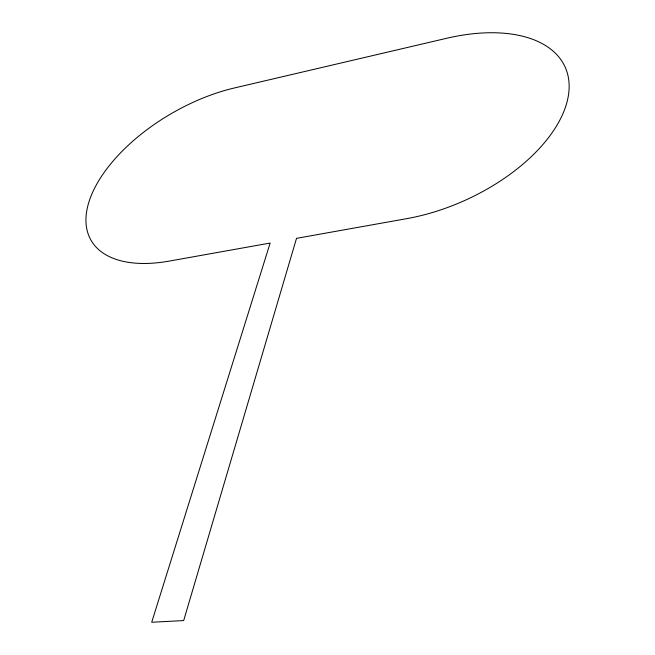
<?xml version="1.0" encoding="UTF-8"?>
<svg xmlns="http://www.w3.org/2000/svg" width="655" height="655" viewBox="0 0 655 655"><rect width="100%" height="100%" fill="white"/><g stroke="black" fill="none" stroke-linecap="round" stroke-linejoin="round"><path stroke-width="0.98" d="M296.519 238.346L183.678 620.58L151.714 622.25L270.147 243.062L169.178 261.099A133.317 69.52 -30.1 0 1 90.456 197.548A133.317 69.52 -30.1 0 1 234.441 87.958L446.98 38.211A145.394 79.926 -24.5 0 1 567.664 99.347A145.394 79.926 -24.5 0 1 406.878 218.623L296.519 238.346"/></g></svg>
